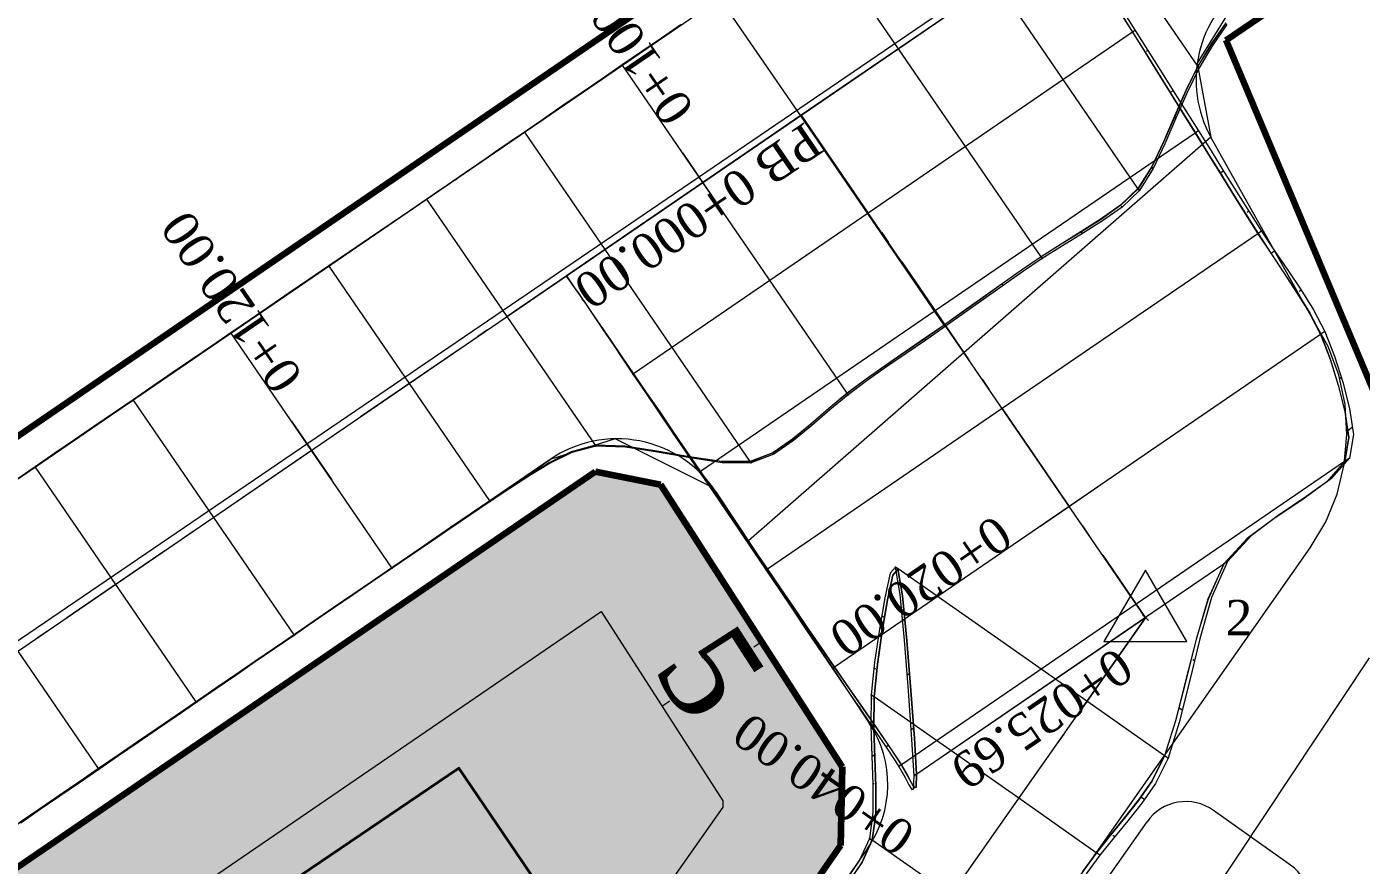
# Model space of a CAD drawing. Header units: metres. Extents: x 478603 to 489313, y 4282657 to 4289463.
# Drawn here: x 480256.8 to 480313.1, y 4287818.8 to 4287854.2 of the extents above; entities that cross this region are included whole.
import ezdxf

# ---------------------------------------------------------------- set-up
doc = ezdxf.new("R2010")
doc.units = ezdxf.units.M
for name, color, linetype, lineweight in [('ADAKENARI', 18, 'Continuous', 0), ('EKS_2', 5, 'Continuous', 0), ('EKS_5', 5, 'Continuous', 0), ('EKSENLER', 3, 'Continuous', 0), ('HAT_ENERJI_NAKIL_HAT', 18, 'Continuous', 0), ('HDA_2', 30, 'Continuous', 0), ('HDA_5', 30, 'Continuous', 0), ('HDO_2', 30, 'Continuous', 0), ('HDO_5', 30, 'Continuous', 0), ('KALDIRIM', 11, 'Continuous', 0), ('KDA_2', 150, 'Continuous', 20), ('KDA_5', 150, 'Continuous', 20), ('KYA_2', 1, 'Continuous', 20), ('KYA_5', 1, 'Continuous', 20), ('KYO_2', 1, 'Continuous', 20), ('KYO_5', 1, 'Continuous', 20), ('PARSEL_ALAN', 254, 'Continuous', 0), ('PARSEL_SERA_ALAN', 9, 'Continuous', 40), ('PL_ALİNMAN', 1, 'Continuous', 0), ('PL_ENKESIT', 1, 'Continuous', 0), ('PL_KM', 4, 'Continuous', 0), ('PL_KMYAZI', 30, 'Continuous', 0), ('PL_SEMBOL', 7, 'Continuous', 0), ('PL_SOME', 7, 'Continuous', 0), ('PL_TOTFKM', 7, 'Continuous', 0), ('RAKORDMAN', 3, 'Continuous', 0), ('REFUJ', 63, 'Continuous', 0), ('ROL_CEPHE', 1, 'Continuous', 0), ('SEV_KYA_HDA', 3, 'Continuous', 0), ('SEV_KYO_HDO', 3, 'Continuous', 0), ('SEV_YKA_KDA', 3, 'Continuous', 0), ('SNR_PLANONAMAA', 233, 'Continuous', 0), ('SNR_YAPIYAK', 18, 'Continuous', 0), ('YKA_2', 33, 'Continuous', 0), ('YKA_5', 33, 'Continuous', 0), ('YKO_2', 33, 'Continuous', 0), ('YKO_5', 33, 'Continuous', 0)]:
    doc.layers.add(name, color=color, linetype=linetype, lineweight=lineweight)
doc.styles.get("Standard").update_dxf_attribs({"font": 'times.ttf'})

# ---------------------------------------------------------------- blocks, each defined once
blk = doc.blocks.new('3')
at = {"layer": 'PL_SEMBOL'}
for p, q in [((0, 2), (-1.75, -1)), ((1.75, -1), (0, 2)), ((0.125, 0.125), (-0.125, -0.125)), ((-0.125, 0.125), (0.125, -0.125)), ((-1.75, -1), (1.75, -1))]:
    blk.add_line(p, q, dxfattribs=at)

msp = doc.modelspace()

# ---------------------------------------------------------------- hatches: boundary and pattern name
at = {"layer": 'PARSEL_ALAN'}
msp.add_hatch(color=256, dxfattribs=at).paths.add_polyline_path([(479996.216, 4287399.348), (480059.064, 4287488.921), (480291.133, 4287819.673), (480291.199, 4287822.992), (480283.534, 4287834.907), (480280.802, 4287835.46), (479887.055, 4287565.852), (479878.804, 4287560.202), (479991.995, 4287393.333)])
at = {"layer": 'PARSEL_SERA_ALAN'}
msp.add_hatch(color=256, dxfattribs=at).paths.add_polyline_path([(479889.336, 4287561.312), (480275.034, 4287822.94), (480280.648, 4287814.665), (480272.703, 4287809.276), (480264.759, 4287803.887), (480267.565, 4287799.749), (480259.621, 4287794.36), (480262.428, 4287790.222), (480254.483, 4287784.833), (480257.29, 4287780.695), (480241.4, 4287769.917), (480244.207, 4287765.779), (480236.262, 4287760.39), (480239.069, 4287756.252), (480231.125, 4287750.863), (480223.18, 4287745.474), (480225.987, 4287741.336), (480218.042, 4287735.947), (480220.849, 4287731.809), (480212.904, 4287726.42), (480215.711, 4287722.282), (480199.822, 4287711.504), (480202.628, 4287707.366), (480194.684, 4287701.977), (480197.49, 4287697.839), (480189.546, 4287692.45), (480192.353, 4287688.312), (480176.463, 4287677.534), (480179.27, 4287673.396), (480171.325, 4287668.007), (480174.132, 4287663.87), (480166.187, 4287658.48), (480168.994, 4287654.343), (480153.105, 4287643.564), (480155.912, 4287639.427), (480147.967, 4287634.038), (480150.774, 4287629.9), (480142.829, 4287624.511), (480134.884, 4287619.122), (480137.691, 4287614.984), (480129.747, 4287609.595), (480132.553, 4287605.457), (480124.609, 4287600.068), (480127.415, 4287595.93), (480111.526, 4287585.152), (480114.333, 4287581.014), (480106.388, 4287575.625), (480109.195, 4287571.487), (480101.25, 4287566.098), (480104.057, 4287561.96), (480088.168, 4287551.182), (480090.975, 4287547.044), (480083.03, 4287541.655), (480085.837, 4287537.517), (480069.947, 4287526.739), (480072.754, 4287522.601), (480064.809, 4287517.212), (480067.616, 4287513.074), (480059.672, 4287507.685), (480062.478, 4287503.547), (480046.589, 4287492.769), (480049.396, 4287488.631), (480041.451, 4287483.242), (480044.258, 4287479.104), (480036.313, 4287473.715), (480039.12, 4287469.578), (480023.231, 4287458.799), (480026.037, 4287454.662), (480018.093, 4287449.273), (480020.9, 4287445.135), (480005.01, 4287434.357), (480007.817, 4287430.219), (479999.872, 4287424.83), (480002.679, 4287420.692), (479994.734, 4287415.303), (479997.541, 4287411.165), (479989.597, 4287405.776), (479885.745, 4287558.876)])

# ---------------------------------------------------------------- linework, layer by layer
at = {"layer": 'ADAKENARI', "lineweight": 158}
for p, q in [((480355.138, 4287904.539), (479878.286, 4287578.027)), ((480307.39, 4287853.665), (480359.245, 4287889.171)), ((479887.055, 4287565.852), (480280.802, 4287835.46)), ((480280.802, 4287835.46), (480283.534, 4287834.907)), ((480283.534, 4287834.907), (480291.199, 4287822.992)), ((480291.199, 4287822.992), (480291.133, 4287819.673))]:
    msp.add_line(p, q, dxfattribs=at)
at = {"layer": 'ADAKENARI', "lineweight": 100}
msp.add_line((480319.916, 4287823.799), (480307.39, 4287853.665), dxfattribs=at)
at = {"layer": 'ADAKENARI', "lineweight": 200}
msp.add_line((480291.133, 4287819.673), (480059.064, 4287488.921), dxfattribs=at)
at = {"layer": 'EKS_2'}
for p in [(480293.576, 4287853.296, 945.968), (480289.45, 4287850.471, 945.832), (480285.324, 4287847.646, 945.695), (480281.199, 4287844.821, 945.558), (480277.073, 4287841.996, 945.422), (480272.948, 4287839.172, 945.285), (480268.822, 4287836.347, 945.134), (480264.697, 4287833.522, 944.874), (480260.571, 4287830.697, 944.531)]:
    msp.add_point(p, dxfattribs=at)
at = {"layer": 'EKS_5'}
for p in [(480289.474, 4287850.488, 945.97), (480292.299, 4287846.362, 945.829), (480295.124, 4287842.237, 945.687), (480297.949, 4287838.111, 945.546), (480300.774, 4287833.985, 945.405), (480303.599, 4287829.86, 945.263), (480303.989, 4287829.291, 945.244), (480301.514, 4287825.762, 945.122), (480298.642, 4287821.669, 944.981)]:
    msp.add_point(p, dxfattribs=at)
at = {"layer": 'EKSENLER'}
for p, q in [((480367.836, 4287904.143), (479880.565, 4287570.498)), ((480303.989, 4287829.29), (480289.474, 4287850.488)), ((480063.157, 4287486.049), (480303.989, 4287829.29))]:
    msp.add_line(p, q, dxfattribs=at)
at = {"layer": 'HAT_ENERJI_NAKIL_HAT'}
msp.add_line((480390.692, 4287919.794, 119.215), (480231.917, 4287811.599, 119.215), dxfattribs=at)
at = {"layer": 'HDA_2'}
msp.add_polyline3d([(480284.404, 4287854.3, 945.607), (480283.579, 4287853.735, 945.58), (480282.754, 4287853.17, 945.552), (480281.929, 4287852.605, 945.525), (480281.104, 4287852.04, 945.498), (480280.279, 4287851.475, 945.47), (480279.454, 4287850.91, 945.443), (480278.629, 4287850.345, 945.416), (480277.803, 4287849.78, 945.388), (480277.214, 4287849.377, 945.395)], dxfattribs=at)
for p in [(480281.929, 4287852.605, 945.525), (480277.803, 4287849.78, 945.388)]:
    msp.add_point(p, dxfattribs=at)
at = {"layer": 'HDA_5'}
msp.add_polyline3d([(480281.023, 4287841.573, 945.698), (480282.39, 4287839.577, 945.539), (480282.955, 4287838.752, 945.51), (480283.519, 4287837.927, 945.482), (480284.084, 4287837.102, 945.454), (480284.649, 4287836.277, 945.426), (480285.215, 4287835.451, 945.397), (480285.78, 4287834.626, 945.369), (480286.346, 4287833.8, 945.341), (480286.911, 4287832.974, 945.312), (480287.476, 4287832.149, 945.284), (480288.039, 4287831.326, 945.256), (480288.6, 4287830.506, 945.228), (480289.16, 4287829.687, 945.2), (480289.721, 4287828.866, 945.172), (480290.287, 4287828.041, 945.143), (480290.864, 4287827.2, 945.115), (480291.464, 4287826.333, 945.085), (480292.071, 4287825.456, 945.055), (480292.669, 4287824.59, 945.025), (480293.23, 4287823.769, 944.997), (480293.689, 4287823.075, 944.973), (480293.957, 4287822.616, 944.969), (480294.12, 4287822.308, 944.967), (480294.237, 4287822.116, 944.965), (480294.319, 4287822.133, 944.964), (480294.338, 4287822.683, 944.96), (480294.248, 4287824.204, 944.946), (480294.099, 4287826.218, 944.927), (480293.927, 4287828.323, 944.907), (480293.744, 4287830.213, 944.889), (480293.547, 4287831.352, 944.878), (480293.327, 4287831.085, 944.872), (480293.1, 4287830.045, 944.853), (480292.877, 4287828.729, 944.83), (480292.676, 4287827.33, 944.806), (480292.539, 4287825.951, 944.782), (480292.521, 4287824.641, 944.766), (480292.561, 4287823.389, 944.751), (480292.605, 4287822.168, 944.736), (480292.603, 4287820.988, 944.722), (480292.456, 4287819.901, 944.709), (480292.04, 4287818.985, 944.68), (480291.477, 4287818.159, 944.652)], dxfattribs=at)
for p in [(480282.39, 4287839.577, 945.539), (480285.215, 4287835.451, 945.397), (480288.039, 4287831.326, 945.256), (480293.547, 4287831.352, 944.878), (480290.864, 4287827.2, 945.115), (480292.539, 4287825.951, 944.782), (480293.689, 4287823.075, 944.973), (480294.338, 4287822.683, 944.96), (480292.456, 4287819.901, 944.709)]:
    msp.add_point(p, dxfattribs=at)
at = {"layer": 'HDO_2'}
msp.add_polyline3d([(480307.379, 4287854.377, 946.107), (480306.771, 4287853.494, 946.073), (480306.201, 4287852.557, 946.037), (480305.697, 4287851.523, 945.999), (480305.225, 4287850.443, 945.959), (480304.754, 4287849.36, 945.919), (480304.257, 4287848.316, 945.88), (480303.678, 4287847.391, 945.844), (480302.946, 4287846.69, 945.816), (480302.131, 4287846.111, 945.788), (480301.287, 4287845.574, 945.761), (480300.435, 4287845.048, 945.733), (480299.59, 4287844.512, 945.706), (480298.762, 4287843.951, 945.678), (480297.945, 4287843.374, 945.651), (480297.132, 4287842.792, 945.623), (480296.318, 4287842.21, 945.595), (480295.502, 4287841.632, 945.568), (480294.68, 4287841.062, 945.54), (480293.856, 4287840.496, 945.512), (480293.033, 4287839.928, 945.485), (480292.215, 4287839.352, 945.457), (480291.414, 4287838.753, 945.43), (480290.642, 4287838.11, 945.402), (480289.881, 4287837.452, 945.375), (480289.107, 4287836.812, 945.347), (480288.285, 4287836.242, 945.32), (480287.326, 4287835.873, 945.292), (480286.113, 4287835.874, 945.282), (480284.768, 4287836.069, 945.271), (480283.388, 4287836.314, 945.26), (480282.034, 4287836.521, 945.25), (480280.795, 4287836.561, 945.24), (480279.773, 4287836.283, 945.214), (480278.873, 4287835.829, 945.189), (480278.016, 4287835.309, 945.164), (480277.177, 4287834.766, 945.14), (480276.343, 4287834.213, 945.115), (480275.517, 4287833.649, 945.085), (480274.692, 4287833.085, 945.054), (480273.867, 4287832.519, 945.024), (480273.043, 4287831.953, 944.994), (480272.218, 4287831.388, 944.964), (480271.393, 4287830.823, 944.912), (480270.568, 4287830.258, 944.86), (480269.743, 4287829.693, 944.808), (480268.917, 4287829.128, 944.756), (480268.092, 4287828.563, 944.704), (480267.267, 4287827.998, 944.636), (480266.442, 4287827.433, 944.567), (480265.617, 4287826.868, 944.498), (480264.792, 4287826.303, 944.43), (480263.967, 4287825.738, 944.361), (480263.142, 4287825.173, 944.292), (480262.316, 4287824.608, 944.223), (480261.491, 4287824.043, 944.154), (480260.666, 4287823.478, 944.086), (480259.841, 4287822.913, 944.017), (480259.016, 4287822.348, 943.948), (480258.191, 4287821.783, 943.879), (480257.366, 4287821.218, 943.81), (480256.541, 4287820.653, 943.741)], dxfattribs=at)
for p in [(480306.201, 4287852.557, 946.037), (480303.678, 4287847.391, 945.844), (480299.59, 4287844.512, 945.706), (480295.502, 4287841.632, 945.568), (480291.414, 4287838.753, 945.43), (480280.795, 4287836.561, 945.24), (480287.326, 4287835.873, 945.292), (480276.343, 4287834.213, 945.115), (480272.218, 4287831.388, 944.964), (480268.092, 4287828.563, 944.704), (480263.967, 4287825.738, 944.361), (480259.841, 4287822.913, 944.017)]:
    msp.add_point(p, dxfattribs=at)
at = {"layer": 'HDO_5'}
msp.add_polyline3d([(480302.919, 4287854.845, 945.536), (480303.448, 4287853.996, 945.509), (480303.977, 4287853.146, 945.481), (480304.506, 4287852.297, 945.454), (480305.035, 4287851.447, 945.427), (480305.564, 4287850.598, 945.399), (480306.092, 4287849.747, 945.372), (480306.62, 4287848.894, 945.344), (480307.146, 4287848.041, 945.317), (480307.674, 4287847.189, 945.289), (480308.203, 4287846.339, 945.262), (480308.737, 4287845.498, 945.235), (480309.281, 4287844.67, 945.208), (480309.828, 4287843.848, 945.181), (480310.371, 4287843.019, 945.154), (480310.899, 4287842.167, 945.126), (480311.382, 4287841.249, 945.098), (480311.78, 4287840.208, 945.078), (480312.121, 4287839.105, 945.058), (480312.402, 4287837.988, 945.038), (480312.56, 4287836.894, 945.018), (480312.397, 4287835.884, 945), (480311.642, 4287835.029, 945.02), (480310.576, 4287834.251, 945.042), (480309.415, 4287833.474, 945.065), (480308.276, 4287832.626, 945.089), (480307.297, 4287831.556, 945.114), (480306.627, 4287830.074, 945.091), (480306.13, 4287828.377, 945.065), (480305.691, 4287826.627, 945.039), (480305.26, 4287824.932, 945.014), (480304.796, 4287823.459, 944.992), (480304.264, 4287822.404, 944.959), (480303.69, 4287821.579, 944.93), (480303.103, 4287820.834, 944.904), (480302.512, 4287820.11, 944.877), (480301.924, 4287819.366, 944.851), (480301.345, 4287818.578, 944.823)], dxfattribs=at)
for p in [(480303.448, 4287853.996, 945.509), (480306.092, 4287849.747, 945.372), (480308.737, 4287845.498, 945.235), (480311.382, 4287841.249, 945.098), (480312.397, 4287835.884, 945), (480307.297, 4287831.556, 945.114), (480304.796, 4287823.459, 944.992), (480301.924, 4287819.366, 944.851)]:
    msp.add_point(p, dxfattribs=at)
at = {"layer": 'KALDIRIM'}
for p, q in [((480358.428, 4287904.974), (479877.175, 4287575.448)), ((480311.691, 4287840.728), (480306.76, 4287849.537)), ((480312.14, 4287839.535), (480311.691, 4287840.728)), ((480312.407, 4287838.289), (480312.14, 4287839.535)), ((480312.486, 4287837.016), (480312.407, 4287838.289)), ((480312.373, 4287835.747), (480312.486, 4287837.016)), ((479871.352, 4287556.882), (480278.883, 4287835.964)), ((480312.073, 4287834.508), (480312.373, 4287835.747)), ((480285.876, 4287834.6), (480292.34, 4287824.843)), ((480311.592, 4287833.328), (480312.073, 4287834.508)), ((480310.94, 4287832.232), (480311.592, 4287833.328)), ((480066.431, 4287483.751), (480310.94, 4287832.232)), ((480292.269, 4287819.551), (480059.882, 4287488.346))]:
    msp.add_line(p, q, dxfattribs=at)
for centre, radius, start, end in [((480311.122, 4287851.979), 5, 124.4004, 209.2383), ((480281.708, 4287831.838), 5, 33.5245, 124.4004), ((480288.424, 4287822.249), 4.697, 324.9449, 33.5245)]:
    msp.add_arc(centre, radius, start, end, dxfattribs=at)
at = {"layer": 'KDA_2'}
msp.add_polyline3d([(480274.94, 4287847.807, 945.343), (480274.755, 4287847.682, 945.322), (480274.564, 4287847.552, 945.299), (480274.354, 4287847.41, 945.275), (480274.09, 4287847.23, 945.244), (480273.681, 4287846.951, 945.196), (480273.004, 4287846.489, 945.149), (480272.182, 4287845.929, 945.092), (480271.309, 4287845.333, 945.031), (480270.424, 4287844.729, 944.969), (480269.551, 4287844.133, 944.907), (480268.706, 4287843.556, 944.853), (480267.88, 4287842.992, 944.799), (480267.06, 4287842.432, 944.746), (480266.242, 4287841.873, 944.693), (480265.422, 4287841.313, 944.64), (480264.599, 4287840.75, 944.584), (480263.774, 4287840.185, 944.528), (480262.948, 4287839.62, 944.472), (480262.122, 4287839.054, 944.416), (480261.296, 4287838.489, 944.36), (480260.471, 4287837.923, 944.305), (480259.646, 4287837.358, 944.25), (480258.821, 4287836.792, 944.195), (480257.997, 4287836.227, 944.139), (480257.172, 4287835.661, 944.084), (480256.347, 4287835.095, 944.044)], dxfattribs=at)
for p in [(480273.681, 4287846.951, 945.196), (480269.551, 4287844.133, 944.907), (480265.422, 4287841.313, 944.64), (480261.296, 4287838.489, 944.36), (480257.172, 4287835.661, 944.084)]:
    msp.add_point(p, dxfattribs=at)
at = {"layer": 'KDA_5'}
msp.add_polyline3d([(480279.565, 4287843.703, 945.539), (480280.311, 4287842.631, 945.693)], dxfattribs=at)
msp.add_point((480279.565, 4287843.703, 945.539), dxfattribs=at)
at = {"layer": 'KYA_2'}
msp.add_polyline3d([(480284.404, 4287854.313, 945.715), (480283.581, 4287853.749, 945.684), (480282.756, 4287853.184, 945.652), (480281.924, 4287852.613, 945.62), (480281.078, 4287852.032, 945.577), (480280.228, 4287851.449, 945.533), (480279.383, 4287850.868, 945.49), (480278.561, 4287850.304, 945.447), (480277.802, 4287849.782, 945.408), (480277.161, 4287849.34, 945.394), (480276.583, 4287848.942, 945.381), (480276.029, 4287848.559, 945.368), (480275.483, 4287848.182, 945.356), (480274.94, 4287847.807, 945.343)], dxfattribs=at)
for p in [(480281.924, 4287852.613, 945.62), (480277.802, 4287849.782, 945.408)]:
    msp.add_point(p, dxfattribs=at)
at = {"layer": 'KYA_5'}
msp.add_polyline3d([(480280.311, 4287842.631, 945.693), (480280.706, 4287842.043, 945.696), (480281.104, 4287841.453, 945.699), (480281.506, 4287840.856, 945.702), (480281.922, 4287840.239, 945.705), (480282.376, 4287839.567, 945.709), (480282.899, 4287838.796, 945.718), (480283.459, 4287837.97, 945.729), (480284.033, 4287837.125, 945.739), (480284.61, 4287836.276, 945.75), (480285.185, 4287835.431, 945.76), (480285.752, 4287834.596, 945.77), (480286.315, 4287833.768, 945.78), (480286.876, 4287832.943, 945.79), (480287.436, 4287832.118, 945.799), (480287.994, 4287831.294, 945.809), (480288.549, 4287830.472, 945.852), (480289.103, 4287829.649, 945.895), (480289.658, 4287828.824, 945.939), (480290.217, 4287827.993, 945.982), (480290.789, 4287827.149, 946.027), (480291.383, 4287826.277, 946.065), (480291.984, 4287825.397, 946.104), (480292.576, 4287824.528, 946.143), (480293.132, 4287823.703, 946.18), (480293.587, 4287823.005, 946.21), (480293.853, 4287822.542, 946.223), (480294.014, 4287822.23, 946.231), (480294.131, 4287822.034, 946.236), (480294.212, 4287822.052, 946.238), (480294.232, 4287822.61, 946.251), (480294.141, 4287824.155, 946.233), (480293.993, 4287826.201, 946.21), (480293.822, 4287828.339, 946.185), (480293.64, 4287830.262, 946.163), (480293.443, 4287831.425, 946.149), (480293.222, 4287831.167, 946.149), (480292.993, 4287830.129, 946.149), (480292.768, 4287828.812, 946.149), (480292.565, 4287827.41, 946.149), (480292.427, 4287826.03, 946.149), (480292.408, 4287824.719, 946.131), (480292.448, 4287823.466, 946.113), (480292.493, 4287822.246, 946.096), (480292.491, 4287821.066, 946.08), (480292.345, 4287819.979, 946.064), (480291.93, 4287819.062, 946.016), (480291.369, 4287818.235, 945.968)], dxfattribs=at)
for p in [(480282.376, 4287839.567, 945.709), (480285.185, 4287835.431, 945.76), (480287.994, 4287831.294, 945.809), (480293.443, 4287831.425, 946.149), (480290.789, 4287827.149, 946.027), (480292.427, 4287826.03, 946.149), (480293.587, 4287823.005, 946.21), (480294.232, 4287822.61, 946.251), (480292.345, 4287819.979, 946.064)]:
    msp.add_point(p, dxfattribs=at)
at = {"layer": 'KYO_2'}
msp.add_polyline3d([(480307.423, 4287854.313, 946.879), (480306.817, 4287853.427, 946.884), (480306.249, 4287852.487, 946.89), (480305.747, 4287851.451, 946.868), (480305.275, 4287850.369, 946.846), (480304.806, 4287849.285, 946.823), (480304.31, 4287848.239, 946.802), (480303.731, 4287847.314, 946.781), (480302.999, 4287846.614, 946.732), (480302.182, 4287846.036, 946.683), (480301.336, 4287845.502, 946.634), (480300.483, 4287844.978, 946.585), (480299.637, 4287844.443, 946.536), (480298.808, 4287843.884, 946.487), (480297.99, 4287843.309, 946.437), (480297.175, 4287842.73, 946.387), (480296.36, 4287842.149, 946.338), (480295.543, 4287841.573, 946.288), (480294.72, 4287841.004, 946.245), (480293.895, 4287840.439, 946.202), (480293.071, 4287839.873, 946.159), (480292.252, 4287839.298, 946.116), (480291.45, 4287838.7, 946.073), (480290.678, 4287838.058, 946.031), (480289.916, 4287837.401, 945.988), (480289.141, 4287836.762, 945.946), (480288.319, 4287836.193, 945.904), (480287.358, 4287835.826, 945.86), (480286.143, 4287835.83, 945.811), (480284.795, 4287836.029, 945.756), (480283.413, 4287836.278, 945.698), (480282.056, 4287836.489, 945.643), (480280.815, 4287836.532, 945.592), (480279.792, 4287836.257, 945.536), (480278.889, 4287835.804, 945.483), (480278.031, 4287835.287, 945.431), (480277.19, 4287834.746, 945.378), (480276.355, 4287834.195, 945.325), (480275.527, 4287833.635, 945.264), (480274.7, 4287833.073, 945.203), (480273.873, 4287832.51, 945.142), (480273.047, 4287831.947, 945.081), (480272.221, 4287831.383, 945.02), (480271.396, 4287830.818, 944.973), (480270.571, 4287830.253, 944.927), (480269.746, 4287829.688, 944.88), (480268.921, 4287829.122, 944.833), (480268.097, 4287828.556, 944.787), (480267.273, 4287827.989, 944.747), (480266.45, 4287827.422, 944.707), (480265.626, 4287826.854, 944.666), (480264.803, 4287826.287, 944.626), (480263.979, 4287825.719, 944.586), (480263.155, 4287825.153, 944.532), (480262.331, 4287824.587, 944.478), (480261.507, 4287824.021, 944.423), (480260.682, 4287823.455, 944.369), (480259.858, 4287822.889, 944.315), (480259.033, 4287822.323, 944.256), (480258.209, 4287821.757, 944.196), (480257.384, 4287821.191, 944.137), (480256.56, 4287820.625, 944.078)], dxfattribs=at)
for p in [(480306.249, 4287852.487, 946.89), (480303.731, 4287847.314, 946.781), (480299.637, 4287844.443, 946.536), (480295.543, 4287841.573, 946.288), (480291.45, 4287838.7, 946.073), (480280.815, 4287836.532, 945.592), (480287.358, 4287835.826, 945.86), (480276.355, 4287834.195, 945.325), (480272.221, 4287831.383, 945.02), (480268.097, 4287828.556, 944.787), (480263.979, 4287825.719, 944.586), (480259.858, 4287822.889, 944.315)]:
    msp.add_point(p, dxfattribs=at)
at = {"layer": 'KYO_5'}
msp.add_polyline3d([(480303.013, 4287854.91, 946.67), (480303.548, 4287854.064, 946.721), (480304.083, 4287853.219, 946.763), (480304.618, 4287852.374, 946.805), (480305.153, 4287851.528, 946.847), (480305.688, 4287850.682, 946.889), (480306.221, 4287849.835, 946.931), (480306.753, 4287848.985, 946.953), (480307.283, 4287848.135, 946.975), (480307.814, 4287847.285, 946.997), (480308.347, 4287846.439, 947.019), (480308.886, 4287845.6, 947.041), (480309.435, 4287844.776, 947.076), (480309.987, 4287843.957, 947.11), (480310.535, 4287843.132, 947.145), (480311.068, 4287842.283, 947.18), (480311.556, 4287841.369, 947.217), (480311.961, 4287840.331, 947.247), (480312.306, 4287839.231, 947.278), (480312.593, 4287838.117, 947.309), (480312.755, 4287837.026, 947.339), (480312.592, 4287836.018, 947.366), (480311.832, 4287835.163, 947.306), (480310.757, 4287834.384, 947.235), (480309.588, 4287833.605, 947.161), (480308.439, 4287832.75, 947.085), (480307.453, 4287831.663, 947.007), (480306.78, 4287830.145, 946.965), (480306.28, 4287828.401, 946.919), (480305.84, 4287826.603, 946.873), (480305.408, 4287824.863, 946.828), (480304.943, 4287823.356, 946.788), (480304.41, 4287822.289, 946.741), (480303.836, 4287821.464, 946.702), (480303.247, 4287820.724, 946.664), (480302.655, 4287820.005, 946.628), (480302.067, 4287819.266, 946.591), (480301.486, 4287818.48, 946.549)], dxfattribs=at)
for p in [(480303.548, 4287854.064, 946.721), (480306.221, 4287849.835, 946.931), (480308.886, 4287845.6, 947.041), (480311.556, 4287841.369, 947.217), (480312.592, 4287836.018, 947.366), (480307.453, 4287831.663, 947.007), (480304.943, 4287823.356, 946.788), (480302.067, 4287819.266, 946.591)]:
    msp.add_point(p, dxfattribs=at)
at = {"layer": 'PARSEL_ALAN'}
for points in [[(479996.216, 4287399.348, 939.645), (480059.064, 4287488.921, 943.267), (480291.133, 4287819.673, 945.979), (480291.199, 4287822.992, 946.036), (480283.534, 4287834.907, 945.68), (480280.802, 4287835.46, 945.573), (479887.055, 4287565.852, 932.114), (479878.804, 4287560.202, 932.161), (479991.995, 4287393.333, 939.518), (479996.216, 4287399.348, 939.645)], [(479996.216, 4287399.348, 0), (480059.064, 4287488.921, 0), (480291.133, 4287819.673, 0), (480291.199, 4287822.992, 0), (480283.534, 4287834.907, 0), (480280.802, 4287835.46, 0), (479887.055, 4287565.852, 0), (479878.804, 4287560.202, 0), (479991.995, 4287393.333, 0), (479996.216, 4287399.348, 0)]]:
    msp.add_polyline3d(points, close=True, dxfattribs=at)
at = {"layer": 'PARSEL_SERA_ALAN'}
msp.add_polyline3d([(479889.336, 4287561.312, 0), (480275.034, 4287822.94, 0), (480280.648, 4287814.665, 0), (480272.703, 4287809.276, 0), (480264.759, 4287803.887, 0), (480267.565, 4287799.749, 0), (480259.621, 4287794.36, 0), (480262.428, 4287790.222, 0), (480254.483, 4287784.833, 0), (480257.29, 4287780.695, 0), (480241.4, 4287769.917, 0), (480244.207, 4287765.779, 0), (480236.262, 4287760.39, 0), (480239.069, 4287756.252, 0), (480231.125, 4287750.863, 0), (480223.18, 4287745.474, 0), (480225.987, 4287741.336, 0), (480218.042, 4287735.947, 0), (480220.849, 4287731.809, 0), (480212.904, 4287726.42, 0), (480215.711, 4287722.282, 0), (480199.822, 4287711.504, 0)], dxfattribs=at)
msp.add_polyline3d([(479889.336, 4287561.312, 0), (480275.034, 4287822.94, 0), (480280.648, 4287814.665, 0), (480272.703, 4287809.276, 0), (480264.759, 4287803.887, 0), (480267.565, 4287799.749, 0), (480259.621, 4287794.36, 0), (480262.428, 4287790.222, 0), (480254.483, 4287784.833, 0), (480257.29, 4287780.695, 0), (480241.4, 4287769.917, 0), (480244.207, 4287765.779, 0), (480236.262, 4287760.39, 0), (480239.069, 4287756.252, 0), (480231.125, 4287750.863, 0), (480223.18, 4287745.474, 0), (480225.987, 4287741.336, 0), (480218.042, 4287735.947, 0), (480220.849, 4287731.809, 0), (480212.904, 4287726.42, 0), (480215.711, 4287722.282, 0), (480199.822, 4287711.504, 0)], dxfattribs=at)
at = {"layer": 'PL_ALİNMAN'}
for p, q in [((480294.813, 4287854.143), (480294.401, 4287853.861)), ((480293.576, 4287853.296), (480289.45, 4287850.471)), ((480289.474, 4287850.488), (480292.299, 4287846.362)), ((480288.625, 4287849.906), (480288.212, 4287849.624)), ((480287.387, 4287849.059), (480283.262, 4287846.234)), ((480282.437, 4287845.669), (480282.024, 4287845.386)), ((480292.864, 4287845.537), (480293.147, 4287845.124)), ((480281.199, 4287844.821), (480277.073, 4287841.996)), ((480293.712, 4287844.299), (480296.537, 4287840.174)), ((480276.248, 4287841.431), (480275.836, 4287841.149)), ((480275.011, 4287840.584), (480270.885, 4287837.759)), ((480297.102, 4287839.349), (480297.384, 4287838.936)), ((480297.949, 4287838.111), (480300.774, 4287833.985)), ((480270.06, 4287837.194), (480269.647, 4287836.912)), ((480268.822, 4287836.347), (480264.697, 4287833.522)), ((480263.872, 4287832.957), (480263.459, 4287832.674)), ((480301.339, 4287833.16), (480301.621, 4287832.748)), ((480262.634, 4287832.109), (480258.508, 4287829.285)), ((480302.186, 4287831.923), (480303.989, 4287829.29)), ((480303.989, 4287829.29), (480301.117, 4287825.197)), ((480257.683, 4287828.72), (480257.271, 4287828.437)), ((480300.543, 4287824.379), (480300.255, 4287823.969)), ((480299.681, 4287823.151), (480296.809, 4287819.058))]:
    msp.add_line(p, q, dxfattribs=at)
at = {"layer": 'PL_ENKESIT'}
for points in [[(480306.249, 4287852.487, 946.89), (480306.201, 4287852.557, 946.037), (480306.195, 4287852.565, 946.087), (480301.827, 4287858.946, 946.242), (480298.437, 4287863.896, 946.122), (480298.431, 4287863.904, 946.072), (480298.425, 4287863.914, 946.183)], [(480303.731, 4287847.314, 946.781), (480303.678, 4287847.391, 945.844), (480303.673, 4287847.399, 945.894), (480297.701, 4287856.121, 946.105), (480294.311, 4287861.071, 945.985), (480294.306, 4287861.08, 945.935), (480294.299, 4287861.09, 946.056)], [(480300.871, 4287858.291, 946.466), (480300.803, 4287858.245, 945.646), (480300.795, 4287858.239, 945.696), (480289.474, 4287850.488, 945.97), (480279.573, 4287843.708, 945.73), (480279.565, 4287843.703, 945.539)], [(480299.637, 4287844.443, 946.536), (480299.59, 4287844.512, 945.706), (480299.585, 4287844.52, 945.756), (480293.576, 4287853.296, 945.968), (480290.186, 4287858.246, 945.848), (480290.18, 4287858.255, 945.798), (480290.173, 4287858.266, 945.932)], [(480295.543, 4287841.573, 946.288), (480295.502, 4287841.632, 945.568), (480295.496, 4287841.64, 945.618), (480289.45, 4287850.471, 945.832), (480286.06, 4287855.422, 945.712), (480286.055, 4287855.43, 945.662), (480286.048, 4287855.439, 945.778)], [(480303.548, 4287854.064, 946.721), (480303.448, 4287853.996, 945.509), (480303.44, 4287853.99, 945.559), (480292.299, 4287846.362, 945.829), (480282.398, 4287839.582, 945.589), (480282.39, 4287839.577, 945.539), (480282.376, 4287839.567, 945.709)], [(480291.45, 4287838.7, 946.073), (480291.414, 4287838.753, 945.43), (480291.408, 4287838.761, 945.48), (480285.324, 4287847.646, 945.695), (480281.935, 4287852.597, 945.575), (480281.929, 4287852.605, 945.525), (480281.924, 4287852.613, 945.62)], [(480287.358, 4287835.826, 945.86), (480287.326, 4287835.873, 945.292), (480287.32, 4287835.882, 945.342), (480281.199, 4287844.821, 945.558), (480277.809, 4287849.772, 945.438), (480277.803, 4287849.78, 945.388), (480277.802, 4287849.782, 945.408)], [(480306.221, 4287849.835, 946.931), (480306.092, 4287849.747, 945.372), (480306.084, 4287849.741, 945.422), (480295.124, 4287842.237, 945.687), (480285.223, 4287835.457, 945.447), (480285.215, 4287835.451, 945.397), (480285.185, 4287835.431, 945.76)], [(480280.815, 4287836.532, 945.592), (480280.795, 4287836.561, 945.24), (480280.789, 4287836.569, 945.29), (480277.073, 4287841.996, 945.422), (480273.684, 4287846.947, 945.302), (480273.681, 4287846.951, 945.196)], [(480308.886, 4287845.6, 947.041), (480308.737, 4287845.498, 945.235), (480308.729, 4287845.492, 945.285), (480297.949, 4287838.111, 945.546), (480288.048, 4287831.331, 945.306), (480288.039, 4287831.326, 945.256), (480287.994, 4287831.294, 945.809)], [(480276.355, 4287834.195, 945.325), (480276.343, 4287834.213, 945.115), (480276.338, 4287834.221, 945.165), (480272.948, 4287839.172, 945.285), (480269.558, 4287844.122, 945.165), (480269.551, 4287844.133, 944.907)], [(480272.221, 4287831.383, 945.02), (480272.218, 4287831.388, 944.964), (480272.212, 4287831.396, 945.014), (480268.822, 4287836.347, 945.134), (480265.432, 4287841.297, 945.014), (480265.422, 4287841.313, 944.64)], [(480311.556, 4287841.369, 947.217), (480311.382, 4287841.249, 945.098), (480311.373, 4287841.243, 945.148), (480300.774, 4287833.985, 945.405), (480290.873, 4287827.206, 945.165), (480290.864, 4287827.2, 945.115), (480290.789, 4287827.149, 946.027)], [(480268.097, 4287828.556, 944.787), (480268.092, 4287828.563, 944.704), (480268.087, 4287828.571, 944.754), (480264.697, 4287833.522, 944.874), (480261.307, 4287838.472, 944.754), (480261.296, 4287838.489, 944.36)], [(480312.592, 4287836.018, 947.366), (480312.397, 4287835.884, 945), (480312.388, 4287835.878, 945.05), (480303.599, 4287829.86, 945.263), (480293.697, 4287823.08, 945.023), (480293.689, 4287823.075, 944.973), (480293.587, 4287823.005, 946.21)], [(480263.979, 4287825.719, 944.586), (480263.967, 4287825.738, 944.361), (480263.961, 4287825.746, 944.411), (480260.571, 4287830.697, 944.531), (480257.181, 4287835.648, 944.411), (480257.172, 4287835.661, 944.084)], [(480259.858, 4287822.889, 944.315), (480259.841, 4287822.913, 944.017), (480259.835, 4287822.921, 944.067), (480256.446, 4287827.872, 944.187), (480253.056, 4287832.823, 944.067), (480253.051, 4287832.83, 943.885)], [(480307.453, 4287831.663, 947.007), (480307.297, 4287831.556, 945.114), (480307.289, 4287831.55, 945.164), (480303.989, 4287829.291, 945.244), (480294.347, 4287822.688, 945.01), (480294.338, 4287822.683, 944.96), (480294.232, 4287822.61, 946.251)], [(480304.943, 4287823.356, 946.788), (480304.796, 4287823.459, 944.992), (480304.788, 4287823.465, 945.042), (480301.514, 4287825.762, 945.122), (480293.555, 4287831.347, 944.928), (480293.547, 4287831.352, 944.878), (480293.443, 4287831.425, 946.149)], [(480302.067, 4287819.266, 946.591), (480301.924, 4287819.366, 944.851), (480301.916, 4287819.372, 944.901), (480298.642, 4287821.669, 944.981), (480292.548, 4287825.945, 944.832), (480292.539, 4287825.951, 944.782), (480292.427, 4287826.03, 946.149)], [(480299.189, 4287815.178, 946.375), (480299.053, 4287815.273, 944.709), (480299.044, 4287815.279, 944.759), (480295.77, 4287817.576, 944.839), (480292.465, 4287819.896, 944.759), (480292.456, 4287819.901, 944.709), (480292.345, 4287819.979, 946.064)]]:
    msp.add_polyline3d(points, dxfattribs=at)
at = {"layer": 'PL_KM'}
for p, q in [((480284.477, 4287848.884), (480286.172, 4287846.408)), ((480267.975, 4287837.584), (480269.67, 4287835.109)), ((480299.536, 4287833.138), (480302.012, 4287834.833))]:
    msp.add_line(p, q, dxfattribs=at)
at = {"layer": 'PL_SOME'}
msp.add_point((480303.989, 4287829.29), dxfattribs=at)
at = {"layer": 'RAKORDMAN'}
for p, q in [((480358.428, 4287904.974), (480272.951, 4287846.445)), ((480308.256, 4287856.076), (480306.173, 4287852.688)), ((480306.173, 4287852.688), (480306.743, 4287849.567)), ((480306.743, 4287849.567), (480287.246, 4287832.532)), ((480272.951, 4287846.445), (480160.918, 4287769.734)), ((480281.623, 4287836.837), (480278.883, 4287835.964)), ((480285.754, 4287834.776), (480281.623, 4287836.837)), ((480278.883, 4287835.964), (480224.741, 4287798.886)), ((480287.246, 4287832.532), (480285.754, 4287834.776))]:
    msp.add_line(p, q, dxfattribs=at)
at = {"layer": 'REFUJ'}
for p, q in [((480310.111, 4287818.84), (480306.852, 4287821.16)), ((480067.25, 4287483.177), (480304.055, 4287820.68))]:
    msp.add_line(p, q, dxfattribs=at)
for centre, start, end in [((480305.693, 4287819.531), 54.5528, 144.9449), ((480308.951, 4287817.211), 324.9449, 54.5528)]:
    msp.add_arc(centre, 2, start, end, dxfattribs=at)
at = {"layer": 'ROL_CEPHE'}
for p, q in [((480287.805, 4287828.268), (480287.469, 4287828.051)), ((480283.6, 4287825.563), (480283.937, 4287825.779))]:
    msp.add_line(p, q, dxfattribs=at)
at = {"layer": 'SEV_KYA_HDA'}
for p, q in [((480283.573, 4287853.744, 945.683), (480283.576, 4287853.739, 945.631)), ((480281.924, 4287852.613, 945.62), (480281.929, 4287852.605, 945.525)), ((480280.275, 4287851.481, 945.535), (480280.277, 4287851.478, 945.503)), ((480278.626, 4287850.348, 945.451), (480278.629, 4287850.345, 945.416)), ((480281.816, 4287840.396, 945.704), (480281.825, 4287840.402, 945.605)), ((480282.937, 4287838.739, 945.719), (480282.946, 4287838.746, 945.615)), ((480284.061, 4287837.085, 945.74), (480284.085, 4287837.101, 945.454)), ((480285.185, 4287835.431, 945.76), (480285.2, 4287835.441, 945.579)), ((480286.309, 4287833.777, 945.78), (480286.345, 4287833.801, 945.341)), ((480287.433, 4287832.122, 945.799), (480287.454, 4287832.137, 945.542)), ((480293.443, 4287831.425, 946.149), (480293.495, 4287831.389, 945.513)), ((480288.553, 4287830.465, 945.852), (480288.604, 4287830.5, 945.228)), ((480292.866, 4287829.387, 946.149), (480292.975, 4287829.31, 944.84)), ((480293.743, 4287829.171, 946.175), (480293.838, 4287829.237, 944.898)), ((480292.719, 4287828.47, 946.149), (480292.853, 4287828.562, 944.827)), ((480290.789, 4287827.149, 946.027), (480290.864, 4287827.2, 945.115)), ((480292.542, 4287827.171, 946.149), (480292.597, 4287827.132, 945.475)), ((480293.939, 4287826.881, 946.202), (480293.989, 4287826.916, 945.561)), ((480291.916, 4287825.496, 946.1), (480291.959, 4287825.526, 945.579)), ((480292.425, 4287825.845, 946.146), (480292.482, 4287825.884, 945.464)), ((480292.41, 4287824.82, 946.132), (480292.522, 4287824.741, 944.767)), ((480294.111, 4287824.575, 946.228), (480294.215, 4287824.646, 944.941)), ((480293.039, 4287823.842, 946.173), (480293.136, 4287823.908, 945.002)), ((480292.449, 4287823.438, 946.113), (480292.557, 4287823.511, 944.752)), ((480292.49, 4287822.321, 946.097), (480292.546, 4287822.282, 945.417)), ((480292.345, 4287819.979, 946.064), (480292.456, 4287819.901, 944.709))]:
    msp.add_line(p, q, dxfattribs=at)
at = {"layer": 'SEV_KYO_HDO'}
for p, q in [((480304.083, 4287853.219, 946.763), (480304.03, 4287853.182, 946.122)), ((480306.249, 4287852.487, 946.89), (480306.201, 4287852.557, 946.037)), ((480305.153, 4287851.528, 946.847), (480305.035, 4287851.447, 945.427)), ((480305.275, 4287850.369, 946.846), (480305.25, 4287850.406, 946.402)), ((480306.221, 4287849.835, 946.931), (480306.157, 4287849.791, 946.151)), ((480304.31, 4287848.239, 946.802), (480304.257, 4287848.316, 945.88)), ((480307.282, 4287848.137, 946.975), (480307.145, 4287848.044, 945.317)), ((480302.999, 4287846.614, 946.732), (480302.973, 4287846.652, 946.274)), ((480308.346, 4287846.442, 947.019), (480308.273, 4287846.392, 946.141)), ((480301.336, 4287845.502, 946.634), (480301.287, 4287845.574, 945.761)), ((480299.637, 4287844.443, 946.536), (480299.614, 4287844.477, 946.121)), ((480309.44, 4287844.767, 947.076), (480309.286, 4287844.662, 945.207)), ((480297.99, 4287843.309, 946.437), (480297.945, 4287843.374, 945.651)), ((480310.552, 4287843.105, 947.146), (480310.47, 4287843.049, 946.149)), ((480296.36, 4287842.149, 946.338), (480296.339, 4287842.18, 945.966)), ((480311.556, 4287841.369, 947.217), (480311.382, 4287841.249, 945.098)), ((480294.72, 4287841.004, 946.245), (480294.68, 4287841.062, 945.54)), ((480293.071, 4287839.873, 946.159), (480293.052, 4287839.901, 945.822)), ((480312.248, 4287839.418, 947.273), (480312.155, 4287839.355, 946.167)), ((480291.45, 4287838.7, 946.073), (480291.414, 4287838.753, 945.43)), ((480289.916, 4287837.401, 945.988), (480289.898, 4287837.426, 945.681)), ((480312.712, 4287837.312, 947.331), (480312.519, 4287837.18, 945.023)), ((480280.815, 4287836.532, 945.592), (480280.805, 4287836.547, 945.416)), ((480283.413, 4287836.278, 945.698), (480283.388, 4287836.314, 945.26)), ((480288.319, 4287836.193, 945.904), (480288.285, 4287836.242, 945.32)), ((480278.889, 4287835.804, 945.483), (480278.873, 4287835.829, 945.189)), ((480286.143, 4287835.83, 945.811), (480286.128, 4287835.852, 945.547)), ((480277.19, 4287834.746, 945.378), (480277.183, 4287834.756, 945.259)), ((480275.527, 4287833.635, 945.264), (480275.517, 4287833.649, 945.085)), ((480273.873, 4287832.51, 945.142), (480273.87, 4287832.514, 945.083)), ((480272.221, 4287831.383, 945.02), (480272.218, 4287831.388, 944.964)), ((480270.571, 4287830.253, 944.927), (480270.569, 4287830.255, 944.893)), ((480268.921, 4287829.122, 944.833), (480268.917, 4287829.128, 944.756)), ((480267.273, 4287827.989, 944.747), (480267.27, 4287827.994, 944.691)), ((480306.051, 4287827.465, 946.895), (480305.987, 4287827.51, 945.974)), ((480265.626, 4287826.854, 944.666), (480265.617, 4287826.868, 944.498)), ((480263.979, 4287825.719, 944.586), (480263.973, 4287825.729, 944.474)), ((480305.537, 4287825.383, 946.841), (480305.399, 4287825.479, 945.022)), ((480262.331, 4287824.587, 944.478), (480262.316, 4287824.608, 944.223)), ((480260.682, 4287823.455, 944.369), (480260.674, 4287823.466, 944.227)), ((480304.943, 4287823.356, 946.788), (480304.87, 4287823.408, 945.89)), ((480259.033, 4287822.323, 944.256), (480259.016, 4287822.348, 943.948)), ((480303.941, 4287821.616, 946.709), (480303.79, 4287821.722, 944.935)), ((480257.384, 4287821.191, 944.137), (480257.375, 4287821.205, 943.973)), ((480302.692, 4287820.049, 946.63), (480302.619, 4287820.1, 945.755))]:
    msp.add_line(p, q, dxfattribs=at)
at = {"layer": 'SEV_YKA_KDA'}
for p, q in [((480273.684, 4287846.947, 945.302), (480273.682, 4287846.949, 945.249)), ((480272.033, 4287845.817, 945.247), (480272.029, 4287845.824, 945.081)), ((480270.383, 4287844.687, 945.192), (480270.38, 4287844.692, 945.079)), ((480268.733, 4287843.557, 945.135), (480268.725, 4287843.569, 944.854)), ((480267.083, 4287842.427, 945.074), (480267.078, 4287842.434, 944.91)), ((480265.432, 4287841.297, 945.014), (480265.422, 4287841.313, 944.64)), ((480263.782, 4287840.167, 944.91), (480263.777, 4287840.175, 944.719)), ((480262.132, 4287839.037, 944.806), (480262.121, 4287839.054, 944.416)), ((480260.482, 4287837.907, 944.686), (480260.476, 4287837.915, 944.495)), ((480258.832, 4287836.778, 944.548), (480258.821, 4287836.792, 944.195)), ((480257.181, 4287835.648, 944.411), (480257.177, 4287835.654, 944.248))]:
    msp.add_line(p, q, dxfattribs=at)
at = {"layer": 'SNR_PLANONAMAA'}
msp.add_line((480313.427, 4287827.601, 942.48), (480037.019, 4287410.949, 942.48), dxfattribs=at)
at = {"layer": 'SNR_YAPIYAK'}
for p, q in [((479885.736, 4287558.889, 912.337), (480281.031, 4287829.557, 912.337)), ((480281.031, 4287829.557, 912.337), (480286.17, 4287821.568, 912.337)), ((480286.17, 4287821.568, 912.337), (480286.164, 4287821.297, 912.337)), ((480286.164, 4287821.297, 912.337), (480054.971, 4287491.792, 912.337))]:
    msp.add_line(p, q, dxfattribs=at)
at = {"layer": 'YKA_2'}
msp.add_polyline3d([(480284.414, 4287854.294, 945.657), (480283.591, 4287853.731, 945.63), (480282.765, 4287853.166, 945.603), (480281.935, 4287852.597, 945.575), (480281.094, 4287852.021, 945.547), (480280.25, 4287851.443, 945.519), (480279.41, 4287850.868, 945.491), (480278.586, 4287850.304, 945.464), (480277.809, 4287849.772, 945.438), (480277.118, 4287849.299, 945.415), (480276.48, 4287848.862, 945.394), (480275.878, 4287848.45, 945.374), (480275.336, 4287848.078, 945.356), (480274.94, 4287847.807, 945.343), (480274.813, 4287847.721, 945.343), (480274.828, 4287847.731, 945.343), (480274.888, 4287847.772, 945.343), (480274.943, 4287847.81, 945.343), (480274.94, 4287847.807, 945.343), (480274.822, 4287847.727, 945.339), (480274.633, 4287847.597, 945.333), (480274.403, 4287847.439, 945.325), (480274.113, 4287847.241, 945.316), (480273.684, 4287846.947, 945.302), (480272.999, 4287846.478, 945.279), (480272.178, 4287845.916, 945.252), (480271.308, 4287845.321, 945.223), (480270.428, 4287844.718, 945.194), (480269.558, 4287844.122, 945.165), (480268.715, 4287843.545, 945.134), (480267.89, 4287842.98, 945.104), (480267.07, 4287842.419, 945.074), (480266.252, 4287841.858, 945.044), (480265.432, 4287841.297, 945.014), (480264.61, 4287840.734, 944.962), (480263.785, 4287840.169, 944.91), (480262.959, 4287839.603, 944.858), (480262.133, 4287839.038, 944.806), (480261.307, 4287838.472, 944.754), (480260.482, 4287837.907, 944.686), (480259.657, 4287837.342, 944.617), (480258.832, 4287836.778, 944.548), (480258.007, 4287836.213, 944.48), (480257.181, 4287835.648, 944.411), (480256.356, 4287835.082, 944.342)], dxfattribs=at)
for p in [(480281.935, 4287852.597, 945.575), (480277.809, 4287849.772, 945.438), (480273.684, 4287846.947, 945.302), (480269.558, 4287844.122, 945.165), (480265.432, 4287841.297, 945.014), (480261.307, 4287838.472, 944.754), (480257.181, 4287835.648, 944.411)]:
    msp.add_point(p, dxfattribs=at)
at = {"layer": 'YKA_5'}
msp.add_polyline3d([(480279.573, 4287843.708, 945.73), (480279.743, 4287843.459, 945.721), (480279.912, 4287843.214, 945.713), (480280.073, 4287842.978, 945.705), (480280.217, 4287842.768, 945.698), (480280.311, 4287842.631, 945.693), (480280.315, 4287842.625, 945.693), (480280.274, 4287842.685, 945.693), (480280.229, 4287842.75, 945.693), (480280.217, 4287842.767, 945.693), (480280.311, 4287842.631, 945.693), (480280.601, 4287842.207, 945.679), (480281, 4287841.625, 945.659), (480281.441, 4287840.98, 945.637), (480281.905, 4287840.302, 945.613), (480282.398, 4287839.582, 945.589), (480282.939, 4287838.793, 945.562), (480283.503, 4287837.969, 945.533), (480284.075, 4287837.133, 945.505), (480284.65, 4287836.293, 945.476), (480285.223, 4287835.457, 945.447), (480285.791, 4287834.627, 945.419), (480286.357, 4287833.801, 945.391), (480286.921, 4287832.976, 945.362), (480287.485, 4287832.153, 945.334), (480288.048, 4287831.331, 945.306), (480288.608, 4287830.512, 945.278), (480289.168, 4287829.693, 945.25), (480289.729, 4287828.872, 945.222), (480290.295, 4287828.046, 945.193), (480290.873, 4287827.206, 945.165), (480291.472, 4287826.338, 945.135), (480292.079, 4287825.461, 945.105), (480292.677, 4287824.596, 945.075), (480293.239, 4287823.775, 945.047), (480293.697, 4287823.08, 945.023), (480293.966, 4287822.622, 945.019), (480294.128, 4287822.314, 945.017), (480294.245, 4287822.122, 945.015), (480294.327, 4287822.14, 945.014), (480294.347, 4287822.688, 945.01), (480294.256, 4287824.208, 944.996), (480294.107, 4287826.219, 944.977), (480293.935, 4287828.321, 944.957), (480293.752, 4287830.209, 944.939), (480293.555, 4287831.347, 944.928), (480293.336, 4287831.078, 944.922), (480293.108, 4287830.039, 944.903), (480292.885, 4287828.723, 944.88), (480292.684, 4287827.324, 944.856), (480292.548, 4287825.945, 944.832), (480292.529, 4287824.635, 944.816), (480292.569, 4287823.383, 944.801), (480292.613, 4287822.162, 944.786), (480292.611, 4287820.982, 944.772), (480292.465, 4287819.896, 944.759), (480292.048, 4287818.979, 944.73), (480291.485, 4287818.153, 944.703)], dxfattribs=at)
for p in [(480279.573, 4287843.708, 945.73), (480282.398, 4287839.582, 945.589), (480285.223, 4287835.457, 945.447), (480288.048, 4287831.331, 945.306), (480293.555, 4287831.347, 944.928), (480290.873, 4287827.206, 945.165), (480292.548, 4287825.945, 944.832), (480293.697, 4287823.08, 945.023), (480294.347, 4287822.688, 945.01), (480292.465, 4287819.896, 944.759)]:
    msp.add_point(p, dxfattribs=at)
at = {"layer": 'YKO_2'}
msp.add_polyline3d([(480307.373, 4287854.385, 946.157), (480306.766, 4287853.503, 946.123), (480306.195, 4287852.565, 946.087), (480305.691, 4287851.532, 946.049), (480305.219, 4287850.451, 946.009), (480304.748, 4287849.369, 945.969), (480304.252, 4287848.324, 945.93), (480303.673, 4287847.399, 945.894), (480302.941, 4287846.699, 945.866), (480302.125, 4287846.119, 945.838), (480301.281, 4287845.583, 945.811), (480300.429, 4287845.057, 945.783), (480299.585, 4287844.52, 945.756), (480298.757, 4287843.959, 945.728), (480297.94, 4287843.382, 945.701), (480297.126, 4287842.801, 945.673), (480296.313, 4287842.219, 945.645), (480295.496, 4287841.64, 945.618), (480294.675, 4287841.071, 945.59), (480293.851, 4287840.504, 945.562), (480293.027, 4287839.937, 945.535), (480292.21, 4287839.361, 945.507), (480291.408, 4287838.761, 945.48), (480290.636, 4287838.118, 945.452), (480289.875, 4287837.46, 945.425), (480289.102, 4287836.82, 945.397), (480288.279, 4287836.251, 945.37), (480287.32, 4287835.882, 945.342), (480286.108, 4287835.882, 945.332), (480284.762, 4287836.077, 945.321), (480283.382, 4287836.322, 945.311), (480282.029, 4287836.53, 945.3), (480280.789, 4287836.569, 945.29), (480279.768, 4287836.291, 945.264), (480278.867, 4287835.837, 945.239), (480278.011, 4287835.317, 945.214), (480277.171, 4287834.774, 945.19), (480276.338, 4287834.221, 945.165), (480275.511, 4287833.658, 945.135), (480274.686, 4287833.093, 945.104), (480273.861, 4287832.527, 945.074), (480273.037, 4287831.962, 945.044), (480272.212, 4287831.396, 945.014), (480271.387, 4287830.831, 944.962), (480270.562, 4287830.266, 944.91), (480269.737, 4287829.701, 944.858), (480268.912, 4287829.136, 944.806), (480268.087, 4287828.571, 944.754), (480267.261, 4287828.006, 944.686), (480266.436, 4287827.441, 944.617), (480265.611, 4287826.876, 944.548), (480264.786, 4287826.311, 944.48), (480263.961, 4287825.746, 944.411), (480263.136, 4287825.181, 944.342), (480262.311, 4287824.616, 944.273), (480261.486, 4287824.051, 944.205), (480260.661, 4287823.486, 944.136), (480259.835, 4287822.921, 944.067), (480259.01, 4287822.356, 943.998), (480258.185, 4287821.791, 943.929), (480257.36, 4287821.226, 943.86), (480256.535, 4287820.662, 943.791)], dxfattribs=at)
for p in [(480306.195, 4287852.565, 946.087), (480303.673, 4287847.399, 945.894), (480299.585, 4287844.52, 945.756), (480295.496, 4287841.64, 945.618), (480291.408, 4287838.761, 945.48), (480280.789, 4287836.569, 945.29), (480287.32, 4287835.882, 945.342), (480276.338, 4287834.221, 945.165), (480272.212, 4287831.396, 945.014), (480268.087, 4287828.571, 944.754), (480263.961, 4287825.746, 944.411), (480259.835, 4287822.921, 944.067)]:
    msp.add_point(p, dxfattribs=at)
at = {"layer": 'YKO_5'}
msp.add_polyline3d([(480302.911, 4287854.84, 945.586), (480303.44, 4287853.99, 945.559), (480303.969, 4287853.141, 945.531), (480304.498, 4287852.291, 945.504), (480305.027, 4287851.442, 945.477), (480305.556, 4287850.592, 945.449), (480306.084, 4287849.741, 945.422), (480306.611, 4287848.889, 945.394), (480307.138, 4287848.036, 945.367), (480307.665, 4287847.183, 945.339), (480308.194, 4287846.334, 945.312), (480308.729, 4287845.492, 945.285), (480309.273, 4287844.665, 945.258), (480309.82, 4287843.842, 945.231), (480310.363, 4287843.013, 945.204), (480310.89, 4287842.162, 945.176), (480311.373, 4287841.243, 945.148), (480311.772, 4287840.203, 945.128), (480312.112, 4287839.099, 945.108), (480312.394, 4287837.982, 945.088), (480312.552, 4287836.889, 945.068), (480312.388, 4287835.878, 945.05), (480311.634, 4287835.023, 945.07), (480310.568, 4287834.245, 945.092), (480309.407, 4287833.468, 945.115), (480308.268, 4287832.62, 945.139), (480307.289, 4287831.55, 945.164), (480306.619, 4287830.071, 945.141), (480306.122, 4287828.375, 945.115), (480305.683, 4287826.628, 945.089), (480305.252, 4287824.936, 945.064), (480304.788, 4287823.465, 945.042), (480304.255, 4287822.41, 945.009), (480303.682, 4287821.585, 944.98), (480303.095, 4287820.84, 944.954), (480302.504, 4287820.116, 944.927), (480301.916, 4287819.372, 944.901), (480301.336, 4287818.583, 944.873)], dxfattribs=at)
for p in [(480303.44, 4287853.99, 945.559), (480306.084, 4287849.741, 945.422), (480308.729, 4287845.492, 945.285), (480311.373, 4287841.243, 945.148), (480312.388, 4287835.878, 945.05), (480307.289, 4287831.55, 945.164), (480304.788, 4287823.465, 945.042), (480301.916, 4287819.372, 944.901)]:
    msp.add_point(p, dxfattribs=at)

# ---------------------------------------------------------------- block references
at = {"layer": 'PL_SEMBOL'}
msp.add_blockref('3', (480303.989, 4287829.29), dxfattribs=at)

# ---------------------------------------------------------------- texts
at = {"layer": 'PL_KMYAZI'}
for s, rotation, p in [('0+100.00', 484.4003, (480285.008, 4287850.763)), ('0+120.00', 484.4003, (480268.506, 4287839.463)), ('0+020.00', 214.4003, (480297.657, 4287833.669)), ('0+040.00', 504.945, (480294.38, 4287820.384))]:
    msp.add_text(s, height=1.5, rotation=rotation, dxfattribs=at).set_placement(p)
at = {"layer": 'PL_SEMBOL'}
msp.add_text('2', height=1.5, dxfattribs=at).set_placement((480307.364, 4287828.54))
at = {"layer": 'PL_TOTFKM'}
for s, p in [('%%UPB 0+000.00', (480289.644, 4287850.24)), ('%%U   0+025.69', (480304.158, 4287829.043))]:
    msp.add_text(s, height=1.5, rotation=214.4003, dxfattribs=at).set_placement(p)
at = {"layer": 'ROL_CEPHE'}
msp.add_text('5', height=4, rotation=302.7534, dxfattribs=at).set_placement((480283.164, 4287827.165))

doc.saveas('drawing.dxf')
